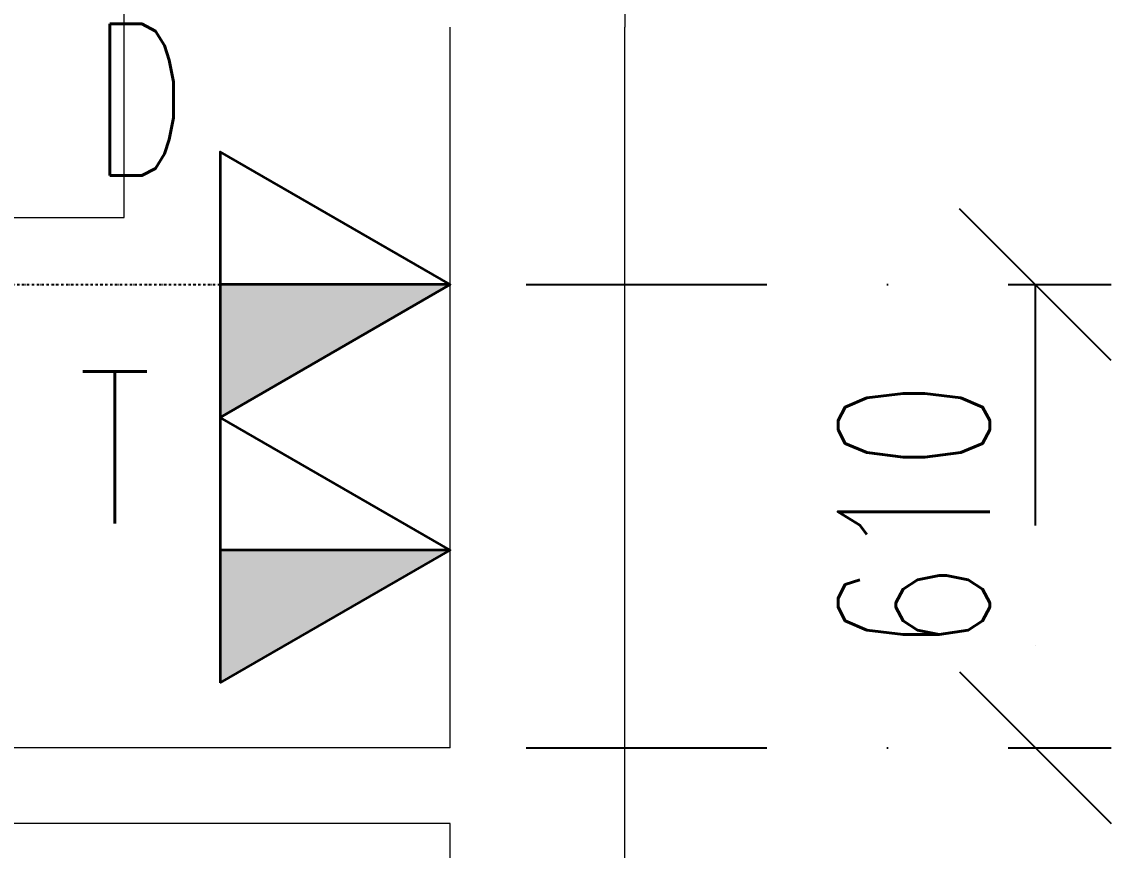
# Model space of a CAD drawing. Header units: inches. Extents: x -12418 to 57169, y -29325 to 19878.
# Drawn here: x 48253 to 49689, y -6982 to -5890 of the extents above; entities that cross this region are included whole.
import ezdxf

# ---------------------------------------------------------------- set-up
doc = ezdxf.new("R2010")
doc.units = ezdxf.units.IN
doc.header["$LTSCALE"] = 25
doc.header["$MEASUREMENT"] = 0
doc.linetypes.add('DASHDOT', pattern=[25.4, 12.7, -6.35, 0, -6.35])
doc.layers.get('0').update_dxf_attribs({"color": 8})
doc.layers.get('Defpoints').update_dxf_attribs({"color": 8})
for name, color, linetype, lineweight in [('00-Ground Floor$0$LOADING', 253, 'Continuous', 5), ('00-Ground Floor$0$Walls', 251, 'Continuous', 5), ('E-LITE-CLNG-CNDT', 6, 'DASHDOT', 35), ('T-DATA-CLNG-COND', 51, 'DASHDOT', 25), ('T-DATA-DEVC-TYPE', 2, 'Continuous', 25), ('T-DATA-DIM', 251, 'DASHDOT', 25), ('T-DATA-WALL @ 100', 33, 'Continuous', 35)]:
    doc.layers.add(name, color=color, linetype=linetype, lineweight=lineweight)
doc.styles.add('DC_Simplex', font='SIMPLEX.shx', dxfattribs={"width": 0.7})
doc.dimstyles.new('DevCad-MM', dxfattribs={"dimscale": 0.01, "dimtxt": 2, "dimasz": 2, "dimexe": 1, "dimexo": 1, "dimgap": 0.6, "dimtad": 1, "dimdec": 0, "dimrnd": 10, "dimzin": 1, "dimdsep": 46, "dimtxsty": 'DC_Simplex', "dimblk1": 'OBLIQUE', "dimblk2": 'OBLIQUE', "dimsah": 1, "dimcen": 3, "dimclrd": 256, "dimclre": 256, "dimclrt": 45, "dimadec": 0, "dimazin": 0, "dimtfac": 1, "dimtdec": 0, "dimtix": 1, "dimtmove": 2, "dimatfit": 2, "dimldrblk": 'OBLIQUE', "dimfxl": 1, "dimtolj": 1, "dimtzin": 0, "dimarcsym": 0})

# ---------------------------------------------------------------- blocks, each defined once
blk = doc.blocks.new('00-Ground Floor$0$GF21043-P')
at = {"color": 0}
for p, q in [((0.8, 0), (0.8, 0.75)), ((-0.8, 0), (0.8, 0))]:
    blk.add_line(p, q, dxfattribs=at)
blk = doc.blocks.new('00-Ground Floor')
at = {"layer": '00-Ground Floor$0$Walls'}
for p, q in [((49047.9, -5590.8, 0), (49047.9, -5897.4, 0)), ((48817.9, -6847.4, 0), (48817.9, -5897.4, 0)), ((49047.9, -10097.4, 0), (49047.9, -5897.4, 0)), ((48817.9, -6847.4, 0), (46362.9, -6847.4, 0)), ((48817.9, -6947.4, 0), (46582.9, -6947.4, 0)), ((48817.9, -8747.4, 0), (48817.9, -6947.4, 0))]:
    blk.add_line(p, q, dxfattribs=at)
at = {"layer": '00-Ground Floor$0$LOADING', "extrusion": (-2.24019e-05, -2.34045e-18, 1), "xscale": 1000, "yscale": 1000, "zscale": 1000, "rotation": 359.9999999999999}
blk.add_blockref('00-Ground Floor$0$GF21043-P', (47588.3, -6148.1, -1.1), dxfattribs=at)
blk = doc.blocks.new('*U26')
blk.add_hatch(color=254).paths.add_polyline_path([(-3.031, 1.75), (-3.031, 0), (0, 0)])
blk.add_line((0, 0), (-3.031, 0))
blk.add_lwpolyline([(-3.031, 1.75), (0, 0), (-3.031, -1.75)], close=True)
at = {"layer": 'T-DATA-DEVC-TYPE', "style": 'DC_Simplex', "width": 0.7, "flags": 8}
blk.add_attdef('DC_TYPE', (2.682, 5.634), '', height=2, rotation=360, dxfattribs=at)
blk = doc.blocks.new('_OBLIQUE')
at = {"color": 0, "linetype": 'ByBlock'}
blk.add_line((-0.5, -0.5), (0.5, 0.5), dxfattribs=at)
blk = doc.blocks.new('*D187')
at = {"layer": 'Defpoints', "color": 0, "transparency": 16777216}
for p in [(48817.9, -6236.8, 0), (48817.9, -6847.4, 0), (49589, -6847.4)]:
    blk.add_point(p, dxfattribs=at)
at = {"layer": 'T-DATA-DIM', "lineweight": -2, "transparency": 16777216}
for p, q in [((48917.9, -6236.8), (49689, -6236.8)), ((49589, -6236.8), (49589, -6847.4)), ((48917.9, -6847.4), (49689, -6847.4))]:
    blk.add_line(p, q, dxfattribs=at)
at = {"layer": 'T-DATA-DIM', "lineweight": -2, "transparency": 16777216, "xscale": 200, "yscale": 200, "zscale": 200}
for p, rotation in [((49589, -6236.8), 90), ((49589, -6847.4), 270)]:
    blk.add_blockref('_OBLIQUE', p, dxfattribs=dict(at, rotation=rotation))
at = {"layer": 'T-DATA-DIM', "color": 45, "transparency": 16777216, "insert": (49429, -6542.1), "char_height": 200, "attachment_point": 5, "rotation": 90, "style": 'DC_Simplex'}
blk.add_mtext('\\A1;610', dxfattribs=at)

msp = doc.modelspace()

# ---------------------------------------------------------------- linework, layer by layer
at = {"layer": 'T-DATA-CLNG-COND', "ltscale": 0.01, "elevation": 0}
msp.add_lwpolyline([(48514.8, -6236.9), (48216.4, -6236.9, -0.414214), (48141.4, -6161.9), (48141.4, -2697.4)], format="xyb", dxfattribs=at)

# ---------------------------------------------------------------- block references
at = {"layer": 'E-LITE-CLNG-CNDT'}
msp.add_blockref('00-Ground Floor', (0, 0), dxfattribs=at)
at = {"layer": 'T-DATA-WALL @ 100'}
ref = msp.add_blockref('*U26', (48817.9, -6236.8, 0), dxfattribs=dict(at, xscale=-100, yscale=100, zscale=100, rotation=180))
ref.add_attrib('DC_TYPE', 'D', (48345.4, -6093.1), dxfattribs={"layer": 'T-DATA-DEVC-TYPE', "height": 200, "style": 'DC_Simplex', "width": 0.7, "flags": 8})
ref = msp.add_blockref('*U26', (48817.9, -6586.8, 0), dxfattribs=dict(at, xscale=-100, yscale=100, zscale=100, rotation=180))
ref.add_attrib('DC_TYPE', 'T', (48328, -6551.5, 0), dxfattribs={"layer": 'T-DATA-DEVC-TYPE', "height": 200, "style": 'DC_Simplex', "width": 0.7, "flags": 8})

# ---------------------------------------------------------------- dimensions: what is measured, and where the dimension line sits
at = {"layer": 'T-DATA-DIM'}
dim = msp.add_linear_dim(base=(49589, -6847.4), p1=(48817.9, -6236.8, 0), p2=(48817.9, -6847.4, 0), angle=90, dimstyle='DevCad-MM', dxfattribs=at)
dim.commit()
dim.dimension.update_dxf_attribs({"geometry": '*D187', "text_midpoint": (49429, -6542.1)})

doc.saveas('drawing.dxf')
